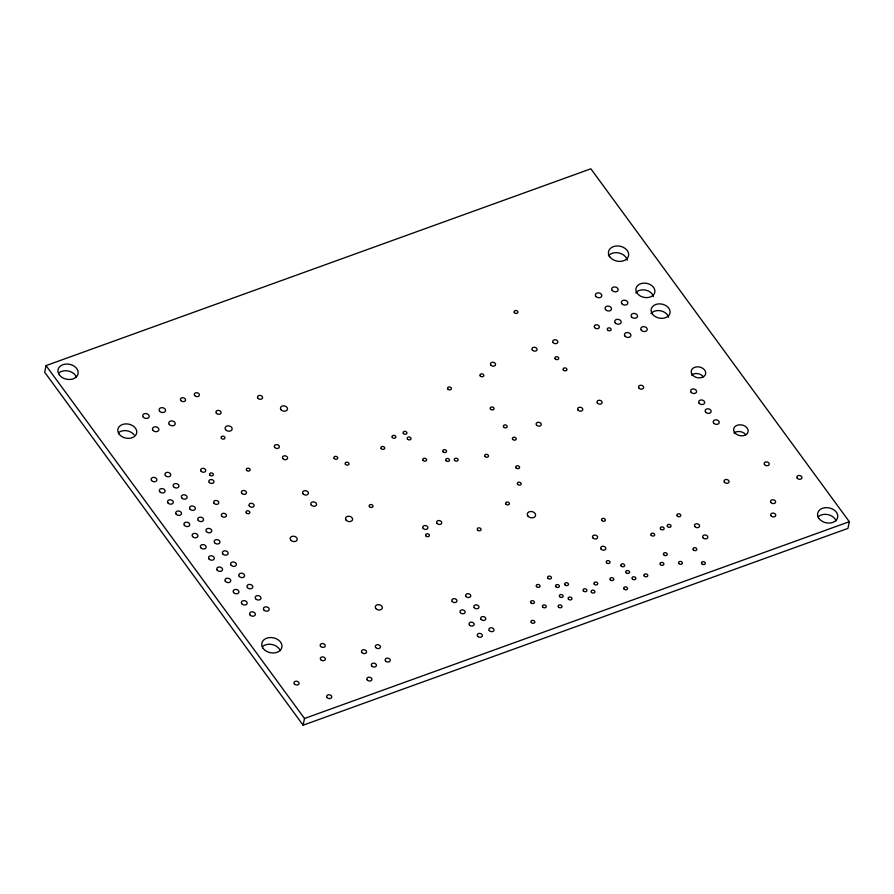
<?xml version="1.0" encoding="UTF-8"?>
<svg xmlns="http://www.w3.org/2000/svg" width="894" height="894" viewBox="0 0 894 894"><rect width="100%" height="100%" fill="white"/><g stroke="black" fill="none" stroke-linecap="round" stroke-linejoin="round"><path stroke-width="1.34" d="M46.052 365.601L44.7 372.295L303.133 725.19L847.948 528.399L849.3 521.705L590.867 168.81L46.052 365.601L304.485 718.497L303.133 725.19M304.485 718.497L849.3 521.705M818.2 516.743A10.225 7.61 11.4 0 1 828.168 514.653A10.225 7.61 11.4 0 1 836.08 520.833M608.367 255.84A10.225 7.61 11.4 0 1 619.073 253.002A10.225 7.61 11.4 0 1 627.23 260.188M262.378 646.664A10.225 7.61 11.4 0 1 272.357 644.574A10.225 7.61 11.4 0 1 280.258 650.754M58.591 373.156A10.225 7.61 11.4 0 1 68.559 371.066A10.225 7.61 11.4 0 1 76.471 377.246M733.918 433.031A7.353 5.465 11.4 0 1 745.819 434.752M691.464 375.067A7.353 5.465 11.4 0 1 703.377 376.787M118.578 432.618A9.588 7.13 11.4 0 1 134.111 434.875M635.79 292.819A9.588 7.13 11.4 0 1 645.624 290.103A9.588 7.13 11.4 0 1 653.413 296.573M650.966 313.548A9.588 7.13 11.4 0 1 660.8 310.833A9.588 7.13 11.4 0 1 668.589 317.303M818.949 518.498A10.225 7.61 11.4 0 0 836.505 519.883A10.225 7.61 11.4 0 0 827.553 507.669A10.225 7.61 11.4 0 0 818.949 518.498M609.831 256.835A10.225 7.61 11.4 0 0 627.387 258.221A10.225 7.61 11.4 0 0 618.436 245.995A10.225 7.61 11.4 0 0 609.831 256.835M263.138 648.418A10.225 7.61 11.4 0 0 280.694 649.804A10.225 7.61 11.4 0 0 271.742 637.578A10.225 7.61 11.4 0 0 263.138 648.418M59.339 374.91A10.225 7.61 11.4 0 0 76.895 376.296A10.225 7.61 11.4 0 0 67.944 364.07A10.225 7.61 11.4 0 0 59.339 374.91M734.644 432.584A7.353 5.465 11.4 0 0 747.25 433.579A7.353 5.465 11.4 0 0 740.824 424.795A7.353 5.465 11.4 0 0 734.644 432.584M692.191 374.62A7.353 5.465 11.4 0 0 704.807 375.625A7.353 5.465 11.4 0 0 698.37 366.831A7.353 5.465 11.4 0 0 692.191 374.62M119.114 434.082A9.588 7.13 11.4 0 0 135.564 435.378A9.588 7.13 11.4 0 0 127.171 423.924A9.588 7.13 11.4 0 0 119.114 434.082M637.243 293.333A9.588 7.13 11.4 0 0 653.704 294.629A9.588 7.13 11.4 0 0 645.312 283.174A9.588 7.13 11.4 0 0 637.243 293.333M652.43 314.062A9.588 7.13 11.4 0 0 668.88 315.358A9.588 7.13 11.4 0 0 660.487 303.904A9.588 7.13 11.4 0 0 652.43 314.062M542.68 606.959A1.944 1.453 11.4 0 0 546.022 607.216A1.944 1.453 11.4 0 0 544.312 604.892A1.944 1.453 11.4 0 0 542.68 606.959M564.919 584.754A1.944 1.453 11.4 0 0 568.26 585.022A1.944 1.453 11.4 0 0 566.55 582.687A1.944 1.453 11.4 0 0 564.919 584.754M591.37 592.197A1.944 1.453 11.4 0 0 594.711 592.465A1.944 1.453 11.4 0 0 593.001 590.141A1.944 1.453 11.4 0 0 591.37 592.197M536.467 586.531A1.944 1.453 11.4 0 0 539.808 586.799A1.944 1.453 11.4 0 0 538.11 584.464A1.944 1.453 11.4 0 0 536.467 586.531M601.796 520.431A1.944 1.453 11.4 0 0 605.149 520.688A1.944 1.453 11.4 0 0 603.439 518.364A1.944 1.453 11.4 0 0 601.796 520.431M480.223 375.905A1.944 1.453 11.4 0 0 483.565 376.173A1.944 1.453 11.4 0 0 481.855 373.837A1.944 1.453 11.4 0 0 480.223 375.905M505.87 504.071A1.922 1.43 11.4 0 0 509.155 504.339A1.922 1.43 11.4 0 0 507.479 502.037A1.922 1.43 11.4 0 0 505.87 504.071M369.434 506.596A1.944 1.453 11.4 0 0 372.787 506.864A1.944 1.453 11.4 0 0 371.077 504.529A1.944 1.453 11.4 0 0 369.434 506.596M334.155 458.421A1.944 1.453 11.4 0 0 337.496 458.678A1.944 1.453 11.4 0 0 335.798 456.353A1.944 1.453 11.4 0 0 334.155 458.421M607.529 329.92A1.944 1.453 11.4 0 0 610.881 330.188A1.944 1.453 11.4 0 0 609.172 327.852A1.944 1.453 11.4 0 0 607.529 329.92M490.482 409.039A1.944 1.453 11.4 0 0 493.823 409.307A1.944 1.453 11.4 0 0 492.125 406.971A1.944 1.453 11.4 0 0 490.482 409.039M442.977 451.693A1.944 1.453 11.4 0 0 446.318 451.962A1.944 1.453 11.4 0 0 444.62 449.637A1.944 1.453 11.4 0 0 442.977 451.693M555.152 358.762A1.944 1.453 11.4 0 0 558.504 359.019A1.944 1.453 11.4 0 0 556.794 356.695A1.944 1.453 11.4 0 0 555.152 358.762M563.354 369.96A1.944 1.453 11.4 0 0 566.707 370.228A1.944 1.453 11.4 0 0 564.997 367.892A1.944 1.453 11.4 0 0 563.354 369.96M246.263 512.832A1.944 1.453 11.4 0 0 249.605 513.1A1.944 1.453 11.4 0 0 247.906 510.765A1.944 1.453 11.4 0 0 246.263 512.832M209.811 474.993A1.944 1.453 11.4 0 0 213.152 475.262A1.944 1.453 11.4 0 0 211.442 472.926A1.944 1.453 11.4 0 0 209.811 474.993M425.835 535.819A1.944 1.453 11.4 0 0 429.176 536.076A1.944 1.453 11.4 0 0 427.477 533.752A1.944 1.453 11.4 0 0 425.835 535.819M512.631 439.289A1.944 1.453 11.4 0 0 515.983 439.557A1.944 1.453 11.4 0 0 514.274 437.222A1.944 1.453 11.4 0 0 512.631 439.289M454.51 460.287A1.944 1.453 11.4 0 0 457.862 460.544A1.944 1.453 11.4 0 0 456.152 458.22A1.944 1.453 11.4 0 0 454.51 460.287M503.613 426.963A1.944 1.453 11.4 0 0 506.954 427.231A1.944 1.453 11.4 0 0 505.244 424.896A1.944 1.453 11.4 0 0 503.613 426.963M445.95 460.544A1.944 1.453 11.4 0 0 449.302 460.801A1.944 1.453 11.4 0 0 447.592 458.477A1.944 1.453 11.4 0 0 445.95 460.544M447.827 389.024A1.944 1.453 11.4 0 0 451.168 389.292A1.944 1.453 11.4 0 0 449.47 386.957A1.944 1.453 11.4 0 0 447.827 389.024M423.041 460.321A1.944 1.453 11.4 0 0 426.382 460.578A1.944 1.453 11.4 0 0 424.684 458.253A1.944 1.453 11.4 0 0 423.041 460.321M594.186 584.106A1.944 1.453 11.4 0 0 597.527 584.363A1.944 1.453 11.4 0 0 595.829 582.039A1.944 1.453 11.4 0 0 594.186 584.106M606.478 562.661A1.944 1.453 11.4 0 0 609.831 562.918A1.944 1.453 11.4 0 0 608.121 560.594A1.944 1.453 11.4 0 0 606.478 562.661M610.222 579.725A1.944 1.453 11.4 0 0 613.575 579.982A1.944 1.453 11.4 0 0 611.865 577.658A1.944 1.453 11.4 0 0 610.222 579.725M626.012 572.607A1.944 1.453 11.4 0 0 629.354 572.864A1.944 1.453 11.4 0 0 627.655 570.54A1.944 1.453 11.4 0 0 626.012 572.607M568.405 599.081A1.944 1.453 11.4 0 0 571.747 599.349A1.944 1.453 11.4 0 0 570.048 597.013A1.944 1.453 11.4 0 0 568.405 599.081M555.789 586.632A1.944 1.453 11.4 0 0 559.141 586.9A1.944 1.453 11.4 0 0 557.431 584.564A1.944 1.453 11.4 0 0 555.789 586.632M547.843 578.172A1.944 1.453 11.4 0 0 551.185 578.44A1.944 1.453 11.4 0 0 549.486 576.105A1.944 1.453 11.4 0 0 547.843 578.172M632.315 578.831A1.944 1.453 11.4 0 0 635.668 579.089A1.944 1.453 11.4 0 0 633.958 576.764A1.944 1.453 11.4 0 0 632.315 578.831M531.248 622.414A1.944 1.453 11.4 0 0 534.601 622.682A1.944 1.453 11.4 0 0 532.891 620.347A1.944 1.453 11.4 0 0 531.248 622.414M623.967 588.934A1.944 1.453 11.4 0 0 627.309 589.191A1.944 1.453 11.4 0 0 625.61 586.866A1.944 1.453 11.4 0 0 623.967 588.934M621.084 565.88A1.944 1.453 11.4 0 0 624.437 566.148A1.944 1.453 11.4 0 0 622.727 563.812A1.944 1.453 11.4 0 0 621.084 565.88M644.216 575.948A1.944 1.453 11.4 0 0 647.558 576.217A1.944 1.453 11.4 0 0 645.848 573.881A1.944 1.453 11.4 0 0 644.216 575.948M660.297 564.472A1.944 1.453 11.4 0 0 663.65 564.74A1.944 1.453 11.4 0 0 661.94 562.404A1.944 1.453 11.4 0 0 660.297 564.472M558.415 606.937A1.944 1.453 11.4 0 0 561.756 607.205A1.944 1.453 11.4 0 0 560.057 604.869A1.944 1.453 11.4 0 0 558.415 606.937M477.497 529.907A1.944 1.453 11.4 0 0 480.849 530.164A1.944 1.453 11.4 0 0 479.139 527.84A1.944 1.453 11.4 0 0 477.497 529.907M530.835 602.735A1.944 1.453 11.4 0 0 534.176 603.003A1.944 1.453 11.4 0 0 532.478 600.667A1.944 1.453 11.4 0 0 530.835 602.735M345.43 464.265A1.944 1.453 11.4 0 0 348.783 464.522A1.944 1.453 11.4 0 0 347.073 462.198A1.944 1.453 11.4 0 0 345.43 464.265M484.906 456.387A1.944 1.453 11.4 0 0 488.258 456.655A1.944 1.453 11.4 0 0 486.548 454.32A1.944 1.453 11.4 0 0 484.906 456.387M667.472 526.465A1.944 1.453 11.4 0 0 670.813 526.722A1.944 1.453 11.4 0 0 669.103 524.398A1.944 1.453 11.4 0 0 667.472 526.465M517.57 484.257A1.944 1.453 11.4 0 0 520.911 484.526A1.944 1.453 11.4 0 0 519.213 482.19A1.944 1.453 11.4 0 0 517.57 484.257M403.35 433.422A1.944 1.453 11.4 0 0 406.692 433.691A1.944 1.453 11.4 0 0 404.982 431.355A1.944 1.453 11.4 0 0 403.35 433.422M392.276 437.423A1.944 1.453 11.4 0 0 395.617 437.691A1.944 1.453 11.4 0 0 393.919 435.356A1.944 1.453 11.4 0 0 392.276 437.423M407.452 439.032A1.944 1.453 11.4 0 0 410.793 439.289A1.944 1.453 11.4 0 0 409.094 436.965A1.944 1.453 11.4 0 0 407.452 439.032M381.157 448.52A1.944 1.453 11.4 0 0 384.498 448.788A1.944 1.453 11.4 0 0 382.8 446.464A1.944 1.453 11.4 0 0 381.157 448.52M663.683 554.749A1.944 1.453 11.4 0 0 667.025 555.018A1.944 1.453 11.4 0 0 665.326 552.682A1.944 1.453 11.4 0 0 663.683 554.749M677.205 515.86A1.944 1.453 11.4 0 0 680.546 516.129A1.944 1.453 11.4 0 0 678.837 513.793A1.944 1.453 11.4 0 0 677.205 515.86M678.803 563.455A1.944 1.453 11.4 0 0 682.156 563.723A1.944 1.453 11.4 0 0 680.446 561.387A1.944 1.453 11.4 0 0 678.803 563.455M693.252 549.732A1.944 1.453 11.4 0 0 696.605 550A1.944 1.453 11.4 0 0 694.895 547.664A1.944 1.453 11.4 0 0 693.252 549.732M651.123 535.204A1.944 1.453 11.4 0 0 654.464 535.461A1.944 1.453 11.4 0 0 652.754 533.137A1.944 1.453 11.4 0 0 651.123 535.204M660.543 528.957A1.944 1.453 11.4 0 0 663.896 529.226A1.944 1.453 11.4 0 0 662.186 526.89A1.944 1.453 11.4 0 0 660.543 528.957M583.369 590.845A1.944 1.453 11.4 0 0 586.721 591.102A1.944 1.453 11.4 0 0 585.011 588.777A1.944 1.453 11.4 0 0 583.369 590.845M559.588 596.6A1.944 1.453 11.4 0 0 562.929 596.857A1.944 1.453 11.4 0 0 561.231 594.532A1.944 1.453 11.4 0 0 559.588 596.6M514.341 312.576A1.944 1.453 11.4 0 0 517.682 312.844A1.944 1.453 11.4 0 0 515.972 310.509A1.944 1.453 11.4 0 0 514.341 312.576M246.554 470.222A1.944 1.453 11.4 0 0 249.907 470.49A1.944 1.453 11.4 0 0 248.197 468.154A1.944 1.453 11.4 0 0 246.554 470.222M516.028 467.819A1.944 1.453 11.4 0 0 519.369 468.076A1.944 1.453 11.4 0 0 517.671 465.752A1.944 1.453 11.4 0 0 516.028 467.819M701.723 563.678A1.944 1.453 11.4 0 0 705.064 563.946A1.944 1.453 11.4 0 0 703.354 561.611A1.944 1.453 11.4 0 0 701.723 563.678M221.377 438.228A1.944 1.453 11.4 0 0 224.729 438.496A1.944 1.453 11.4 0 0 223.019 436.16A1.944 1.453 11.4 0 0 221.377 438.228M263.819 609.92A2.917 2.168 11.4 0 0 268.826 610.311A2.917 2.168 11.4 0 0 266.278 606.825A2.917 2.168 11.4 0 0 263.819 609.92M249.974 614.916A2.917 2.168 11.4 0 0 254.991 615.318A2.917 2.168 11.4 0 0 252.432 611.82A2.917 2.168 11.4 0 0 249.974 614.916M255.617 598.712A2.917 2.168 11.4 0 0 260.623 599.114A2.917 2.168 11.4 0 0 258.064 595.616A2.917 2.168 11.4 0 0 255.617 598.712M241.771 603.718A2.917 2.168 11.4 0 0 246.789 604.109A2.917 2.168 11.4 0 0 244.23 600.623A2.917 2.168 11.4 0 0 241.771 603.718M247.403 587.514A2.917 2.168 11.4 0 0 252.421 587.906A2.917 2.168 11.4 0 0 249.862 584.419A2.917 2.168 11.4 0 0 247.403 587.514M233.569 592.51A2.917 2.168 11.4 0 0 238.586 592.901A2.917 2.168 11.4 0 0 236.027 589.414A2.917 2.168 11.4 0 0 233.569 592.51M239.201 576.306A2.917 2.168 11.4 0 0 244.218 576.708A2.917 2.168 11.4 0 0 241.659 573.21A2.917 2.168 11.4 0 0 239.201 576.306M225.366 581.301A2.917 2.168 11.4 0 0 230.373 581.703A2.917 2.168 11.4 0 0 227.825 578.206A2.917 2.168 11.4 0 0 225.366 581.301M230.998 565.097A2.917 2.168 11.4 0 0 236.005 565.5A2.917 2.168 11.4 0 0 233.457 562.002A2.917 2.168 11.4 0 0 230.998 565.097M217.164 570.104A2.917 2.168 11.4 0 0 222.17 570.495A2.917 2.168 11.4 0 0 219.611 567.008A2.917 2.168 11.4 0 0 217.164 570.104M222.796 553.9A2.917 2.168 11.4 0 0 227.802 554.291A2.917 2.168 11.4 0 0 225.243 550.805A2.917 2.168 11.4 0 0 222.796 553.9M208.95 558.895A2.917 2.168 11.4 0 0 213.968 559.298A2.917 2.168 11.4 0 0 211.409 555.8A2.917 2.168 11.4 0 0 208.95 558.895M214.582 542.692A2.917 2.168 11.4 0 0 219.6 543.094A2.917 2.168 11.4 0 0 217.041 539.596A2.917 2.168 11.4 0 0 214.582 542.692M200.748 547.687A2.917 2.168 11.4 0 0 205.765 548.089A2.917 2.168 11.4 0 0 203.206 544.602A2.917 2.168 11.4 0 0 200.748 547.687M206.38 531.494A2.917 2.168 11.4 0 0 211.397 531.885A2.917 2.168 11.4 0 0 208.838 528.399A2.917 2.168 11.4 0 0 206.38 531.494M192.545 536.489A2.917 2.168 11.4 0 0 197.552 536.881A2.917 2.168 11.4 0 0 195.004 533.394A2.917 2.168 11.4 0 0 192.545 536.489M198.177 520.286A2.917 2.168 11.4 0 0 203.184 520.677A2.917 2.168 11.4 0 0 200.636 517.19A2.917 2.168 11.4 0 0 198.177 520.286M184.343 525.281A2.917 2.168 11.4 0 0 189.349 525.683A2.917 2.168 11.4 0 0 186.79 522.185A2.917 2.168 11.4 0 0 184.343 525.281M189.975 509.077A2.917 2.168 11.4 0 0 194.981 509.479A2.917 2.168 11.4 0 0 192.422 505.982A2.917 2.168 11.4 0 0 189.975 509.077M176.129 514.084A2.917 2.168 11.4 0 0 181.147 514.475A2.917 2.168 11.4 0 0 178.588 510.988A2.917 2.168 11.4 0 0 176.129 514.084M181.761 497.88A2.917 2.168 11.4 0 0 186.779 498.271A2.917 2.168 11.4 0 0 184.22 494.784A2.917 2.168 11.4 0 0 181.761 497.88M167.927 502.875A2.917 2.168 11.4 0 0 172.944 503.266A2.917 2.168 11.4 0 0 170.385 499.78A2.917 2.168 11.4 0 0 167.927 502.875M173.559 486.671A2.917 2.168 11.4 0 0 178.577 487.074A2.917 2.168 11.4 0 0 176.017 483.576A2.917 2.168 11.4 0 0 173.559 486.671M159.724 491.666A2.917 2.168 11.4 0 0 164.731 492.069A2.917 2.168 11.4 0 0 162.183 488.571A2.917 2.168 11.4 0 0 159.724 491.666M165.356 475.463A2.917 2.168 11.4 0 0 170.374 475.865A2.917 2.168 11.4 0 0 167.815 472.367A2.917 2.168 11.4 0 0 165.356 475.463M151.522 480.469A2.917 2.168 11.4 0 0 156.528 480.86A2.917 2.168 11.4 0 0 153.969 477.374A2.917 2.168 11.4 0 0 151.522 480.469M225.579 429.634A3.576 2.66 11.4 0 0 231.714 430.115A3.576 2.66 11.4 0 0 228.585 425.846A3.576 2.66 11.4 0 0 225.579 429.634M280.928 409.631A3.576 2.66 11.4 0 0 287.063 410.123A3.576 2.66 11.4 0 0 283.934 405.854A3.576 2.66 11.4 0 0 280.928 409.631M597.371 403.015A2.593 1.933 11.4 0 0 601.818 403.373A2.593 1.933 11.4 0 0 599.55 400.266A2.593 1.933 11.4 0 0 597.371 403.015M638.886 388.018A2.593 1.933 11.4 0 0 643.334 388.376A2.593 1.933 11.4 0 0 641.065 385.269A2.593 1.933 11.4 0 0 638.886 388.018M553.062 342.514A2.593 1.933 11.4 0 0 557.51 342.86A2.593 1.933 11.4 0 0 555.241 339.765A2.593 1.933 11.4 0 0 553.062 342.514M594.577 327.517A2.593 1.933 11.4 0 0 599.025 327.874A2.593 1.933 11.4 0 0 596.756 324.768A2.593 1.933 11.4 0 0 594.577 327.517M490.784 365.009A2.593 1.933 11.4 0 0 495.242 365.355A2.593 1.933 11.4 0 0 492.974 362.26A2.593 1.933 11.4 0 0 490.784 365.009M532.299 350.012A2.593 1.933 11.4 0 0 536.758 350.359A2.593 1.933 11.4 0 0 534.489 347.263A2.593 1.933 11.4 0 0 532.299 350.012M536.478 425.008A2.593 1.933 11.4 0 0 540.937 425.365A2.593 1.933 11.4 0 0 538.657 422.259A2.593 1.933 11.4 0 0 536.478 425.008M577.993 410.011A2.593 1.933 11.4 0 0 582.452 410.368A2.593 1.933 11.4 0 0 580.172 407.262A2.593 1.933 11.4 0 0 577.993 410.011M346.012 520.017A3.576 2.66 11.4 0 0 352.147 520.498A3.576 2.66 11.4 0 0 349.018 516.229A3.576 2.66 11.4 0 0 346.012 520.017M290.662 540.01A3.576 2.66 11.4 0 0 296.797 540.49A3.576 2.66 11.4 0 0 293.668 536.221A3.576 2.66 11.4 0 0 290.662 540.01M375.771 608.445A3.576 2.66 11.4 0 0 381.906 608.926A3.576 2.66 11.4 0 0 378.777 604.657A3.576 2.66 11.4 0 0 375.771 608.445M302.988 493.756A2.917 2.168 11.4 0 0 308.005 494.158A2.917 2.168 11.4 0 0 305.446 490.661A2.917 2.168 11.4 0 0 302.988 493.756M311.201 504.965A2.917 2.168 11.4 0 0 316.208 505.356A2.917 2.168 11.4 0 0 313.66 501.869A2.917 2.168 11.4 0 0 311.201 504.965M194.624 395.472A2.593 1.933 11.4 0 0 199.071 395.83A2.593 1.933 11.4 0 0 196.803 392.723A2.593 1.933 11.4 0 0 194.624 395.472M180.778 400.467A2.593 1.933 11.4 0 0 185.237 400.825A2.593 1.933 11.4 0 0 182.968 397.718A2.593 1.933 11.4 0 0 180.778 400.467M436.965 523.292A2.593 1.933 11.4 0 0 441.424 523.649A2.593 1.933 11.4 0 0 439.144 520.543A2.593 1.933 11.4 0 0 436.965 523.292M423.13 528.287A2.593 1.933 11.4 0 0 427.578 528.645A2.593 1.933 11.4 0 0 425.309 525.538A2.593 1.933 11.4 0 0 423.13 528.287M592.845 537.83A2.593 1.933 11.4 0 0 597.304 538.177A2.593 1.933 11.4 0 0 595.035 535.081A2.593 1.933 11.4 0 0 592.845 537.83M601.059 549.028A2.593 1.933 11.4 0 0 605.506 549.385A2.593 1.933 11.4 0 0 603.238 546.279A2.593 1.933 11.4 0 0 601.059 549.028M216.303 413.14A2.593 1.933 11.4 0 0 220.762 413.497A2.593 1.933 11.4 0 0 218.494 410.391A2.593 1.933 11.4 0 0 216.303 413.14M257.818 398.143A2.593 1.933 11.4 0 0 262.277 398.5A2.593 1.933 11.4 0 0 260.009 395.394A2.593 1.933 11.4 0 0 257.818 398.143M221.678 516.05A2.593 1.933 11.4 0 0 226.126 516.397A2.593 1.933 11.4 0 0 223.858 513.301A2.593 1.933 11.4 0 0 221.678 516.05M249.348 506.049A2.593 1.933 11.4 0 0 253.807 506.406A2.593 1.933 11.4 0 0 251.527 503.3A2.593 1.933 11.4 0 0 249.348 506.049M214.035 503.221A2.593 1.933 11.4 0 0 218.482 503.579A2.593 1.933 11.4 0 0 216.214 500.472A2.593 1.933 11.4 0 0 214.035 503.221M241.704 493.231A2.593 1.933 11.4 0 0 246.163 493.577A2.593 1.933 11.4 0 0 243.894 490.482A2.593 1.933 11.4 0 0 241.704 493.231M209.207 482.302A2.593 1.933 11.4 0 0 213.655 482.648A2.593 1.933 11.4 0 0 211.386 479.553A2.593 1.933 11.4 0 0 209.207 482.302M201.005 471.093A2.593 1.933 11.4 0 0 205.452 471.44A2.593 1.933 11.4 0 0 203.184 468.344A2.593 1.933 11.4 0 0 201.005 471.093M282.806 458.544A2.593 1.933 11.4 0 0 287.265 458.901A2.593 1.933 11.4 0 0 284.985 455.795A2.593 1.933 11.4 0 0 282.806 458.544M274.603 447.346A2.593 1.933 11.4 0 0 279.051 447.693A2.593 1.933 11.4 0 0 276.782 444.597A2.593 1.933 11.4 0 0 274.603 447.346M385.493 660.901A2.593 1.933 11.4 0 0 389.952 661.247A2.593 1.933 11.4 0 0 387.672 658.152A2.593 1.933 11.4 0 0 385.493 660.901M371.658 665.896A2.593 1.933 11.4 0 0 376.106 666.242A2.593 1.933 11.4 0 0 373.837 663.147A2.593 1.933 11.4 0 0 371.658 665.896M375.648 647.446A2.593 1.933 11.4 0 0 380.106 647.804A2.593 1.933 11.4 0 0 377.827 644.697A2.593 1.933 11.4 0 0 375.648 647.446M361.813 652.452A2.593 1.933 11.4 0 0 366.261 652.799A2.593 1.933 11.4 0 0 363.992 649.703A2.593 1.933 11.4 0 0 361.813 652.452M469.395 624.928A2.593 1.933 11.4 0 0 473.854 625.275A2.593 1.933 11.4 0 0 471.574 622.179A2.593 1.933 11.4 0 0 469.395 624.928M477.597 636.126A2.593 1.933 11.4 0 0 482.056 636.483A2.593 1.933 11.4 0 0 479.776 633.377A2.593 1.933 11.4 0 0 477.597 636.126M489.23 630.505A2.593 1.933 11.4 0 0 493.689 630.862A2.593 1.933 11.4 0 0 491.421 627.756A2.593 1.933 11.4 0 0 489.23 630.505M481.028 619.307A2.593 1.933 11.4 0 0 485.487 619.654A2.593 1.933 11.4 0 0 483.207 616.558A2.593 1.933 11.4 0 0 481.028 619.307M460.365 612.602A2.593 1.933 11.4 0 0 464.824 612.949A2.593 1.933 11.4 0 0 462.556 609.853A2.593 1.933 11.4 0 0 460.365 612.602M452.163 601.394A2.593 1.933 11.4 0 0 456.622 601.751A2.593 1.933 11.4 0 0 454.342 598.645A2.593 1.933 11.4 0 0 452.163 601.394M465.998 596.399A2.593 1.933 11.4 0 0 470.456 596.745A2.593 1.933 11.4 0 0 468.188 593.65A2.593 1.933 11.4 0 0 465.998 596.399M474.211 607.596A2.593 1.933 11.4 0 0 478.659 607.954A2.593 1.933 11.4 0 0 476.39 604.847A2.593 1.933 11.4 0 0 474.211 607.596M703.008 537.707A2.593 1.933 11.4 0 0 707.456 538.065A2.593 1.933 11.4 0 0 705.187 534.958A2.593 1.933 11.4 0 0 703.008 537.707M694.806 526.51A2.593 1.933 11.4 0 0 699.253 526.857A2.593 1.933 11.4 0 0 696.985 523.761A2.593 1.933 11.4 0 0 694.806 526.51M527.851 515.972A4.213 3.14 11.4 0 0 535.081 516.542A4.213 3.14 11.4 0 0 531.394 511.502A4.213 3.14 11.4 0 0 527.851 515.972M713.635 423.052A3.04 2.257 11.4 0 0 718.843 423.465A3.04 2.257 11.4 0 0 716.183 419.834A3.04 2.257 11.4 0 0 713.635 423.052M705.556 412.022A3.04 2.257 11.4 0 0 710.775 412.436A3.04 2.257 11.4 0 0 708.115 408.804A3.04 2.257 11.4 0 0 705.556 412.022M699.097 403.194A3.04 2.257 11.4 0 0 704.304 403.607A3.04 2.257 11.4 0 0 701.656 399.976A3.04 2.257 11.4 0 0 699.097 403.194M691.017 392.164A3.04 2.257 11.4 0 0 696.236 392.578A3.04 2.257 11.4 0 0 693.576 388.957A3.04 2.257 11.4 0 0 691.017 392.164M152.885 430.249A3.263 2.425 11.4 0 0 158.484 430.696A3.263 2.425 11.4 0 0 155.634 426.796A3.263 2.425 11.4 0 0 152.885 430.249M143.196 417.017A3.263 2.425 11.4 0 0 148.795 417.453A3.263 2.425 11.4 0 0 145.934 413.564A3.263 2.425 11.4 0 0 143.196 417.017M169.234 424.348A3.263 2.425 11.4 0 0 174.833 424.784A3.263 2.425 11.4 0 0 171.972 420.895A3.263 2.425 11.4 0 0 169.234 424.348M159.545 411.106A3.263 2.425 11.4 0 0 165.133 411.553A3.263 2.425 11.4 0 0 162.283 407.653A3.263 2.425 11.4 0 0 159.545 411.106M294.361 683.899A2.559 1.9 11.4 0 0 298.741 684.245A2.559 1.9 11.4 0 0 296.506 681.194A2.559 1.9 11.4 0 0 294.361 683.899M327.036 697.476A2.559 1.9 11.4 0 0 331.417 697.823A2.559 1.9 11.4 0 0 329.182 694.761A2.559 1.9 11.4 0 0 327.036 697.476M320.533 646.273A2.559 1.9 11.4 0 0 324.924 646.619A2.559 1.9 11.4 0 0 322.689 643.568A2.559 1.9 11.4 0 0 320.533 646.273M367.211 679.898A2.559 1.9 11.4 0 0 371.591 680.245A2.559 1.9 11.4 0 0 369.356 677.183A2.559 1.9 11.4 0 0 367.211 679.898M320.667 659.616A2.559 1.9 11.4 0 0 325.047 659.962A2.559 1.9 11.4 0 0 322.812 656.9A2.559 1.9 11.4 0 0 320.667 659.616M797.224 478.178A2.559 1.9 11.4 0 0 801.616 478.525A2.559 1.9 11.4 0 0 799.37 475.463A2.559 1.9 11.4 0 0 797.224 478.178M764.549 464.601A2.559 1.9 11.4 0 0 768.929 464.947A2.559 1.9 11.4 0 0 766.694 461.896A2.559 1.9 11.4 0 0 764.549 464.601M771.041 515.804A2.559 1.9 11.4 0 0 775.433 516.151A2.559 1.9 11.4 0 0 773.187 513.089A2.559 1.9 11.4 0 0 771.041 515.804M724.375 482.179A2.559 1.9 11.4 0 0 728.755 482.525A2.559 1.9 11.4 0 0 726.52 479.475A2.559 1.9 11.4 0 0 724.375 482.179M770.919 502.462A2.559 1.9 11.4 0 0 775.299 502.808A2.559 1.9 11.4 0 0 773.064 499.757A2.559 1.9 11.4 0 0 770.919 502.462M612.155 290.394A3.263 2.425 11.4 0 0 617.754 290.841A3.263 2.425 11.4 0 0 614.904 286.94A3.263 2.425 11.4 0 0 612.155 290.394M621.855 303.636A3.263 2.425 11.4 0 0 627.443 304.072A3.263 2.425 11.4 0 0 624.593 300.183A3.263 2.425 11.4 0 0 621.855 303.636M631.544 316.867A3.263 2.425 11.4 0 0 637.131 317.303A3.263 2.425 11.4 0 0 634.282 313.414A3.263 2.425 11.4 0 0 631.544 316.867M641.233 330.098A3.263 2.425 11.4 0 0 646.831 330.545A3.263 2.425 11.4 0 0 643.971 326.645A3.263 2.425 11.4 0 0 641.233 330.098M595.817 296.305A3.263 2.425 11.4 0 0 601.405 296.741A3.263 2.425 11.4 0 0 598.555 292.852A3.263 2.425 11.4 0 0 595.817 296.305M605.506 309.536A3.263 2.425 11.4 0 0 611.105 309.983A3.263 2.425 11.4 0 0 608.244 306.083A3.263 2.425 11.4 0 0 605.506 309.536M615.195 322.768A3.263 2.425 11.4 0 0 620.794 323.215A3.263 2.425 11.4 0 0 617.933 319.314A3.263 2.425 11.4 0 0 615.195 322.768M624.884 335.999A3.263 2.425 11.4 0 0 630.482 336.446A3.263 2.425 11.4 0 0 627.633 332.546A3.263 2.425 11.4 0 0 624.884 335.999"/></g></svg>
